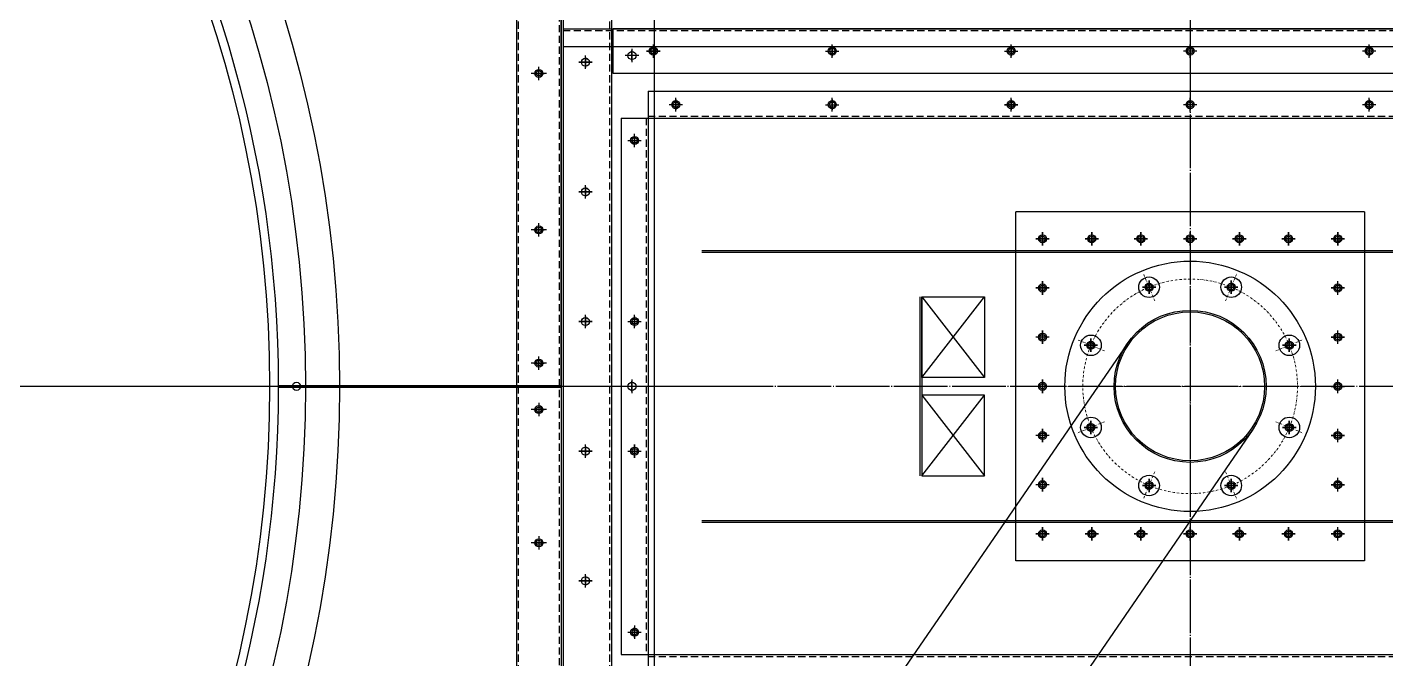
# Model space of a CAD drawing. Header units: millimetres. Extents: x 1037 to 22896, y 879 to 16337.
# Drawn here: x 8251 to 9770, y 11881 to 12587 of the extents above; entities that cross this region are included whole.
import ezdxf

# ---------------------------------------------------------------- set-up
doc = ezdxf.new("R2010")
doc.units = ezdxf.units.MM
for name, pattern in [('CENTER', [65, 60, -2, 1, -2]), ('DGN Style 4', [4.8, 2.4, -1.2, 0, -1.2]), ('HIDDEN', [3, 2, -1])]:
    doc.linetypes.add(name, pattern=pattern)
doc.layers.add('CENTER', color=1, linetype='CENTER')
doc.layers.add('숨은선', color=5, linetype='HIDDEN')
doc.layers.add('L(c)', color=1, linetype='DGN Style 4', lineweight=5)

msp = doc.modelspace()

# ---------------------------------------------------------------- linework, layer by layer
for p, q in [((8798.216980636906, 13733.37601528359), (8798.216980636906, 10637.37601528359)), ((8848.216980636906, 13733.37601528359), (8848.216980636906, 10637.37601528359)), ((8850.251535084186, 13733.37601528347), (8850.251535084186, 10637.37601528359)), ((8904.251535084419, 13733.37601528347), (8904.251535084419, 10637.37601528359)), ((8952.251535084419, 13733.37601528347), (8952.251535084419, 10637.37601528359)), ((8848.216831568483, 12186.37601528359), (8848.216831568483, 12912.37601528347)), ((8850.184680349514, 12585.37601528336), (10252.37837592009, 12585.37601528336)), ((8850.184680349514, 12585.37601528336), (8850.184680349514, 11785.37601528336)), ((8850.184680349514, 12565.37601528336), (10252.37837591962, 12565.37601528336)), ((8945.18468034998, 12515.37601528336), (8945.184680349746, 11855.37601528336)), ((8945.18468034998, 12515.37601528336), (10157.18468034998, 12515.37601528336)), ((8915.18468034998, 12485.37601528336), (8915.184680350212, 11885.37601528336)), ((8915.18468034998, 12485.37601528336), (10187.18468034975, 12485.37601528336)), ((9746.184680350212, 12380.37601528336), (9356.184680350212, 12380.37601528336)), ((9356.184680350212, 11990.37601528336), (9356.184680350212, 12380.37601528336)), ((9746.184680350212, 12380.37601528336), (9746.184680350212, 11990.37601528336)), ((9005.18468034998, 12337.37601528336), (10097.18468034975, 12337.37601528336)), ((9005.18468034998, 12335.37601528336), (10097.18468034975, 12335.37601528336)), ((9249.184680350212, 12285.37601528347), (9249.18468034998, 12085.37601528347)), ((9251.184680350212, 12285.37601528347), (9251.18468034998, 12085.37601528347)), ((9481.100125326397, 12233.47128685105), (8628.768306980695, 10992.06380158274)), ((8532.25796227678, 12186.37601528382), (8848.216831568483, 12186.37601528359)), ((8532.25796227678, 12184.37601528324), (8848.216831568483, 12184.37601528359)), ((8848.216831568483, 12184.37601528347), (8848.216831568483, 11458.37601528359)), ((9621.26923537333, 12137.28074371566), (8764.209296091547, 10888.37076743129)), ((9005.18468034998, 12035.37601528347), (10097.18468034975, 12035.37601528336)), ((9005.18468034998, 12033.37601528347), (10097.18468034975, 12033.37601528336)), ((9746.184680350212, 11990.37601528336), (9356.184680350212, 11990.37601528336)), ((8915.184680350212, 11885.37601528347), (10187.18468034975, 11885.37601528336))]:
    msp.add_line(p, q)
at = {"color": 7}
for p, q in [((8906.18468034998, 12535.37601528347), (8906.18468034998, 12585.37601528347)), ((10196.18468035021, 12585.37601528347), (8906.18468034998, 12585.37601528347)), ((10196.18468035021, 12535.37601528347), (8906.18468034998, 12535.37601528347)), ((9251.184680350212, 12285.37601528336), (9321.184680350212, 12285.37601528336)), ((9251.184680350212, 12195.37601528336), (9251.184680350212, 12285.37601528336)), ((9251.184680350212, 12285.37601528336), (9321.184680350212, 12195.37601528336)), ((9251.184680350212, 12195.37601528336), (9321.184680350212, 12285.37601528336)), ((9321.184680350212, 12285.37601528336), (9321.184680350212, 12195.37601528336)), ((9321.184680350212, 12195.37601528336), (9251.184680350212, 12195.37601528336)), ((9321.184680350212, 12175.37601528336), (9251.184680350212, 12175.37601528336)), ((9251.184680350212, 12175.37601528336), (9251.184680350212, 12085.37601528336)), ((9251.184680350212, 12085.37601528336), (9321.184680350212, 12175.37601528336)), ((9251.184680350212, 12175.37601528336), (9321.184680350212, 12085.37601528336)), ((9321.184680350212, 12085.37601528336), (9321.184680350212, 12175.37601528336)), ((9251.184680350212, 12085.37601528336), (9321.184680350212, 12085.37601528336))]:
    msp.add_line(p, q, dxfattribs=at)
at = {"color": 1}
for p, q in [((9378.684680350212, 12350.37601528336), (9393.684680350212, 12350.37601528336)), ((9393.684680350212, 12350.37601528347), (9378.684680350212, 12350.37601528347)), ((9386.184680350212, 12357.87601528336), (9386.184680350212, 12342.87601528336)), ((9386.184680350212, 12357.87601528347), (9386.184680350212, 12342.87601528347)), ((9433.684680350212, 12350.37601528336), (9448.684680350212, 12350.37601528336)), ((9441.184680350212, 12357.87601528336), (9441.184680350212, 12342.87601528336)), ((9488.684680350212, 12350.37601528336), (9503.684680350212, 12350.37601528336)), ((9496.184680350212, 12357.87601528336), (9496.184680350212, 12342.87601528336)), ((9543.684680350212, 12350.37601528336), (9558.684680350212, 12350.37601528336)), ((9551.184680350212, 12357.87601528336), (9551.184680350212, 12342.87601528336)), ((9598.684680350212, 12350.37601528336), (9613.684680350212, 12350.37601528336)), ((9606.184680350212, 12357.87601528336), (9606.184680350212, 12342.87601528336)), ((9653.684680350212, 12350.37601528336), (9668.684680350212, 12350.37601528336)), ((9661.184680350212, 12357.87601528336), (9661.184680350212, 12342.87601528336)), ((9708.684680350212, 12350.37601528336), (9723.684680350212, 12350.37601528336)), ((9716.184680350212, 12357.87601528336), (9716.184680350212, 12342.87601528336)), ((9386.184680350212, 12302.87601528336), (9386.184680350212, 12287.87601528336)), ((9386.184680350212, 12302.87601528347), (9386.184680350212, 12287.87601528347)), ((9505.262668466283, 12303.74155918469), (9505.262668466283, 12288.74155918469)), ((9597.106692233676, 12303.74155918469), (9597.106692233676, 12288.74155918469)), ((9716.184680350212, 12287.87601528347), (9716.184680350212, 12302.87601528347)), ((9378.684680350212, 12295.37601528336), (9393.684680350212, 12295.37601528336)), ((9393.684680350212, 12295.37601528347), (9378.684680350212, 12295.37601528347)), ((9497.762668466283, 12296.24155918469), (9512.762668466283, 12296.24155918469)), ((9589.606692233676, 12296.24155918469), (9604.606692233676, 12296.24155918469)), ((9708.684680350212, 12295.37601528347), (9723.684680350212, 12295.37601528347)), ((9386.184680350212, 12247.87601528347), (9386.184680350212, 12232.87601528347)), ((9716.184680350212, 12232.87601528347), (9716.184680350212, 12247.87601528347)), ((9393.684680350212, 12240.37601528347), (9378.684680350212, 12240.37601528347)), ((9432.819136448757, 12231.29802716717), (9447.819136448757, 12231.29802716717)), ((9440.319136448757, 12238.79802716717), (9440.319136448757, 12223.79802716717)), ((9654.550224251434, 12231.29802716717), (9669.550224251434, 12231.29802716717)), ((9662.050224251434, 12238.79802716717), (9662.050224251434, 12223.79802716717)), ((9708.684680350212, 12240.37601528347), (9723.684680350212, 12240.37601528347)), ((8852.716980636906, 12185.37601528336), (8843.716980636906, 12185.37601528336)), ((9393.684680350212, 12185.37601528347), (9378.684680350212, 12185.37601528347)), ((9386.184680350212, 12192.87601528347), (9386.184680350212, 12177.87601528347)), ((9708.684680350212, 12185.37601528347), (9723.684680350212, 12185.37601528347)), ((9716.184680350212, 12177.87601528347), (9716.184680350212, 12192.87601528347)), ((9386.184680350212, 12137.87601528347), (9386.184680350212, 12122.87601528347)), ((9432.819136448757, 12139.45400339954), (9447.819136448757, 12139.45400339954)), ((9440.319136448757, 12146.95400339954), (9440.319136448757, 12131.95400339954)), ((9654.550224251434, 12139.45400339954), (9669.550224251434, 12139.45400339954)), ((9662.050224251434, 12146.95400339954), (9662.050224251434, 12131.95400339954)), ((9716.184680350212, 12122.87601528347), (9716.184680350212, 12137.87601528347)), ((9393.684680350212, 12130.37601528347), (9378.684680350212, 12130.37601528347)), ((9708.684680350212, 12130.37601528347), (9723.684680350212, 12130.37601528347)), ((9393.684680350212, 12075.37601528347), (9378.684680350212, 12075.37601528347)), ((9386.184680350212, 12082.87601528347), (9386.184680350212, 12067.87601528347)), ((9497.762668466283, 12074.51047138202), (9512.762668466283, 12074.51047138202)), ((9505.262668466283, 12082.01047138202), (9505.262668466283, 12067.01047138202)), ((9589.606692233676, 12074.51047138202), (9604.606692233676, 12074.51047138202)), ((9597.106692233676, 12082.01047138202), (9597.106692233676, 12067.01047138202)), ((9708.684680350212, 12075.37601528347), (9723.684680350212, 12075.37601528347)), ((9716.184680350212, 12067.87601528347), (9716.184680350212, 12082.87601528347)), ((9378.684680350212, 12020.37601528336), (9393.684680350212, 12020.37601528336)), ((9393.684680350212, 12020.37601528347), (9378.684680350212, 12020.37601528347)), ((9386.184680350212, 12027.87601528336), (9386.184680350212, 12012.87601528336)), ((9386.184680350212, 12027.87601528347), (9386.184680350212, 12012.87601528347)), ((9433.684680350212, 12020.37601528336), (9448.684680350212, 12020.37601528336)), ((9441.184680350212, 12027.87601528336), (9441.184680350212, 12012.87601528336)), ((9488.684680350212, 12020.37601528336), (9503.684680350212, 12020.37601528336)), ((9496.184680350212, 12027.87601528336), (9496.184680350212, 12012.87601528336)), ((9543.684680350212, 12020.37601528336), (9558.684680350212, 12020.37601528336)), ((9551.184680350212, 12027.87601528336), (9551.184680350212, 12012.87601528336)), ((9598.684680350212, 12020.37601528336), (9613.684680350212, 12020.37601528336)), ((9606.184680350212, 12027.87601528336), (9606.184680350212, 12012.87601528336)), ((9653.684680350212, 12020.37601528336), (9668.684680350212, 12020.37601528336)), ((9661.184680350212, 12027.87601528336), (9661.184680350212, 12012.87601528336)), ((9708.684680350212, 12020.37601528347), (9723.684680350212, 12020.37601528347)), ((9716.184680350212, 12012.87601528347), (9716.184680350212, 12027.87601528347))]:
    msp.add_line(p, q, dxfattribs=at)
at = {"color": 5}
msp.add_circle((7202.258338216314, 12185.37601528359), 1398.199999999837, dxfattribs=at)
for centre, radius in [((7202.258338216547, 12185.37601528359), 1360.000000000233), ((7202.258338216547, 12185.37601528359), 1320), ((8927.251535084419, 12555.37601528324), 4.5), ((8927.251535084419, 12555.37601528324), 4.5), ((8951.184680350212, 12560.37601528347), 4.5), ((8951.184680350212, 12560.37601528347), 3), ((9151.18468034998, 12560.37601528347), 4.5), ((9151.18468034998, 12560.37601528347), 3), ((9351.184680349746, 12560.37601528347), 4.5), ((9351.18468034998, 12560.37601528347), 3), ((9551.184680350212, 12560.37601528347), 4.5), ((9551.184680350212, 12560.37601528347), 3), ((9751.184680350212, 12560.37601528347), 4.5), ((9751.184680350212, 12560.37601528347), 3), ((8875.184680349746, 12547.87601528336), 4.5), ((8875.251535084419, 12547.87601528336), 4.5), ((8823.216682499828, 12535.37601528347), 4.5), ((8823.216980636906, 12535.37601528359), 3), ((8823.216980636906, 12535.37601528359), 3), ((8823.216980636906, 12535.37601528359), 3), ((8823.216980636906, 12535.37601528359), 3), ((8976.18468034998, 12500.37601528336), 4.5), ((8976.18468034998, 12500.37601528336), 3), ((9151.184680349746, 12500.37601528336), 4.5), ((9151.184680349746, 12500.37601528336), 3), ((9351.184680349746, 12500.37601528336), 4.5), ((9351.184680349746, 12500.37601528336), 3), ((9551.18468034998, 12500.37601528336), 4.5), ((9551.184680350212, 12500.37601528336), 3), ((9751.18468034998, 12500.37601528336), 4.5), ((9751.184680350212, 12500.37601528336), 3), ((8930.184680350212, 12460.37601528336), 4.5), ((8930.18468034998, 12460.37601528336), 3), ((8875.184680349746, 12402.87601528336), 4.5), ((8875.251535084419, 12402.87601528336), 4.5), ((8823.216831568483, 12360.37601528347), 4.5), ((8823.216980636906, 12360.37601528359), 3), ((8823.216980636906, 12360.37601528359), 3), ((8823.216980636906, 12360.37601528359), 3), ((8823.216980636906, 12360.37601528359), 3), ((9386.184680350212, 12350.37601528336), 4.5), ((9386.184680350212, 12350.37601528347), 4.5), ((9386.184680350212, 12350.37601528347), 3), ((9441.184680350212, 12350.37601528336), 4.5), ((9441.184680350212, 12350.37601528336), 3), ((9496.184680350212, 12350.37601528336), 4.5), ((9496.184680350212, 12350.37601528336), 3), ((9551.184680350212, 12350.37601528336), 4.5), ((9551.18468034998, 12350.37601528336), 3), ((9606.184680350212, 12350.37601528336), 4.5), ((9606.184680350212, 12350.37601528336), 3), ((9661.184680350212, 12350.37601528336), 4.5), ((9661.184680350212, 12350.37601528336), 3), ((9716.184680350212, 12350.37601528336), 4.5), ((9716.184680350212, 12350.37601528336), 3), ((9551.184680350212, 12185.37601528336), 140), ((9505.262668466283, 12296.24155918469), 11.5), ((9597.106692233676, 12296.24155918469), 11.5), ((9386.184680350212, 12295.37601528336), 4.5), ((9386.184680350212, 12295.37601528347), 4.5), ((9386.184680350212, 12295.37601528336), 3), ((9505.262668466283, 12296.24155918469), 4.5), ((9505.262668466283, 12296.24155918469), 3), ((9597.106692233676, 12296.24155918469), 4.5), ((9597.106692233676, 12296.24155918481), 3), ((9716.184680350212, 12295.37601528347), 4.500000000000001), ((9716.184680350212, 12295.37601528347), 3), ((8875.184680349746, 12257.87601528336), 4.5), ((8875.251535084419, 12257.87601528336), 4.5), ((8930.184680350212, 12257.87601528336), 4.5), ((8930.184680350212, 12257.87601528336), 3), ((9551.18468034998, 12185.37601528336), 85), ((9551.184680350212, 12185.37601528336), 83.3), ((9386.184680350212, 12240.37601528347), 4.5), ((9386.184680350212, 12240.37601528347), 3), ((9440.319136448757, 12231.29802716717), 11.5), ((9662.050224251434, 12231.29802716717), 11.5), ((9716.184680350212, 12240.37601528347), 4.500000000000001), ((9716.184680350212, 12240.37601528347), 3), ((9440.319136448757, 12231.29802716717), 4.5), ((9440.319136448757, 12231.29802716717), 3), ((9662.050224251434, 12231.29802716717), 4.5), ((9662.050224251434, 12231.29802716717), 3), ((8823.216682499828, 12211.37601528347), 4.5), ((8823.216980636906, 12211.37601528359), 3), ((8823.216980636906, 12211.37601528359), 3), ((8823.216980636906, 12211.37601528359), 3), ((8823.216980636906, 12211.37601528359), 3), ((8552.25833821678, 12185.37601528359), 4.499999999985768), ((8927.251535084419, 12185.37601528324), 4.5), ((8927.251535084419, 12185.37601528324), 4.5), ((9386.184680350212, 12185.37601528347), 4.5), ((9386.184680350212, 12185.37601528336), 3), ((9716.184680350212, 12185.37601528347), 4.500000000000001), ((9716.184680350212, 12185.37601528347), 3), ((8823.216682499828, 12159.37601528359), 4.5), ((8823.216980636906, 12159.37601528359), 3), ((8823.216980636906, 12159.37601528359), 3), ((8823.216980636906, 12159.37601528359), 3), ((8823.216980636906, 12159.37601528359), 3), ((9440.319136448757, 12139.45400339966), 11.5), ((9662.050224251434, 12139.45400339954), 11.5), ((9386.184680350212, 12130.37601528347), 4.5), ((9440.319136448757, 12139.45400339954), 4.5), ((9440.319136448757, 12139.45400339943), 3), ((9662.050224251434, 12139.45400339954), 4.5), ((9662.050224251434, 12139.45400339954), 3), ((9716.184680350212, 12130.37601528347), 4.500000000000001), ((9386.184680350212, 12130.37601528347), 3), ((9716.184680350212, 12130.37601528347), 3), ((8875.184680349746, 12112.87601528336), 4.5), ((8875.251535084419, 12112.87601528336), 4.5), ((8930.184680350212, 12112.87601528336), 4.5), ((8930.18468034998, 12112.87601528336), 3), ((9386.184680350212, 12075.37601528347), 4.5), ((9386.184680350212, 12075.37601528347), 3), ((9505.262668466283, 12074.51047138202), 11.5), ((9505.262668466283, 12074.51047138202), 4.5), ((9505.262668466283, 12074.51047138202), 3), ((9597.106692233676, 12074.51047138202), 11.5), ((9597.106692233676, 12074.51047138202), 4.5), ((9597.106692233676, 12074.51047138202), 3), ((9716.184680350212, 12075.37601528347), 4.500000000000001), ((9716.184680350212, 12075.37601528347), 3), ((8823.216831568483, 12010.37601528359), 4.5), ((8823.216980636906, 12010.37601528359), 3), ((8823.216980636906, 12010.37601528359), 3), ((8823.216980636906, 12010.37601528359), 3), ((8823.216980636906, 12010.37601528359), 3), ((9386.184680350212, 12020.37601528336), 4.5), ((9386.184680350212, 12020.37601528347), 4.5), ((9386.184680350212, 12020.37601528347), 3), ((9441.184680350212, 12020.37601528336), 4.5), ((9441.18468034998, 12020.37601528336), 3), ((9496.184680350212, 12020.37601528336), 4.5), ((9496.18468034998, 12020.37601528336), 3), ((9551.184680350212, 12020.37601528336), 4.5), ((9551.18468034998, 12020.37601528336), 3), ((9606.184680350212, 12020.37601528336), 4.5), ((9606.18468034998, 12020.37601528336), 3), ((9661.184680350212, 12020.37601528336), 4.5), ((9661.18468034998, 12020.37601528336), 3), ((9716.184680350212, 12020.37601528347), 4.500000000000001), ((9716.184680350212, 12020.37601528347), 3), ((8875.184680349746, 11967.87601528336), 4.5), ((8875.251535084419, 11967.87601528336), 4.5), ((8930.184680350212, 11910.37601528336), 4.5), ((8930.18468034998, 11910.37601528336), 3)]:
    msp.add_circle(centre, radius)
for start, end in [(0.04307953460865931, 33.13520177576556), (326.8647982242344, 359.9569204653913)]:
    msp.add_arc((7202.258338216547, 12185.37601528359), 1330, start, end)
at = {"layer": 'CENTER'}
for p, q in [((9551.18468034998, 12619.35352326518), (9551.18468034998, 11762.635696436)), ((8927.251535084419, 12562.87601528324), (8927.251535084419, 12547.87601528324)), ((8927.251535084419, 12562.87601528324), (8927.251535084419, 12547.87601528324)), ((8927.251535084419, 12549.65059949651), (8927.251535084419, 12561.10143106997)), ((8927.251535084419, 12561.10143106997), (8927.251535084419, 12549.65059949651)), ((8927.251535084419, 12549.65059949651), (8927.251535084419, 12561.10143106997)), ((8927.251535084419, 12561.10143106997), (8927.251535084419, 12549.65059949651)), ((8943.684680350212, 12560.37601528347), (8958.684680350212, 12560.37601528347)), ((8958.684680350212, 12560.37601528347), (8943.684680350212, 12560.37601528347)), ((8958.684680350212, 12560.37601528347), (8943.684680350212, 12560.37601528347)), ((8956.91009613694, 12560.37601528347), (8945.459264563484, 12560.37601528347)), ((8956.91009613694, 12560.37601528347), (8945.459264563484, 12560.37601528347)), ((8951.18468034998, 12552.87601528347), (8951.18468034998, 12567.87601528347)), ((8951.184680350212, 12552.87601528347), (8951.184680350212, 12567.87601528347)), ((8951.184680350212, 12552.87601528347), (8951.184680350212, 12567.87601528347)), ((8951.184680350212, 12566.1014310702), (8951.184680350212, 12554.65059949674)), ((8951.184680350212, 12554.65059949674), (8951.184680350212, 12566.1014310702)), ((8951.184680350212, 12566.1014310702), (8951.184680350212, 12554.65059949674)), ((8951.184680350212, 12554.65059949674), (8951.184680350212, 12566.1014310702)), ((9143.684680349746, 12560.37601528347), (9158.684680349746, 12560.37601528347)), ((9143.68468034998, 12560.37601528347), (9158.68468034998, 12560.37601528347)), ((9143.68468034998, 12560.37601528347), (9158.68468034998, 12560.37601528347)), ((9145.459264563251, 12560.37601528347), (9156.910096136708, 12560.37601528347)), ((9145.459264563251, 12560.37601528347), (9156.910096136708, 12560.37601528347)), ((9151.184680349746, 12552.87601528347), (9151.184680349746, 12567.87601528347)), ((9151.18468034998, 12552.87601528347), (9151.18468034998, 12567.87601528347)), ((9151.18468034998, 12552.87601528347), (9151.18468034998, 12567.87601528347)), ((9151.18468034998, 12566.1014310702), (9151.18468034998, 12554.65059949674)), ((9151.18468034998, 12554.65059949674), (9151.18468034998, 12566.1014310702)), ((9151.18468034998, 12566.1014310702), (9151.18468034998, 12554.65059949674)), ((9151.18468034998, 12554.65059949674), (9151.18468034998, 12566.1014310702)), ((9343.684680349746, 12560.37601528347), (9358.684680349746, 12560.37601528347)), ((9343.68468034998, 12560.37601528347), (9358.68468034998, 12560.37601528347)), ((9343.68468034998, 12560.37601528347), (9358.68468034998, 12560.37601528347)), ((9345.459264563251, 12560.37601528347), (9356.910096136708, 12560.37601528347)), ((9345.459264563251, 12560.37601528347), (9356.910096136708, 12560.37601528347)), ((9351.184680349746, 12552.87601528347), (9351.184680349746, 12567.87601528347)), ((9351.18468034998, 12552.87601528347), (9351.18468034998, 12567.87601528347)), ((9351.18468034998, 12552.87601528347), (9351.18468034998, 12567.87601528347)), ((9351.18468034998, 12566.1014310702), (9351.18468034998, 12554.65059949674)), ((9351.18468034998, 12554.65059949674), (9351.18468034998, 12566.1014310702)), ((9351.18468034998, 12566.1014310702), (9351.18468034998, 12554.65059949674)), ((9351.18468034998, 12554.65059949674), (9351.18468034998, 12566.1014310702)), ((9558.684680350212, 12560.37601528347), (9543.684680350212, 12560.37601528347)), ((9558.684680350212, 12560.37601528347), (9543.684680350212, 12560.37601528347)), ((9558.684680350212, 12560.37601528347), (9543.684680350212, 12560.37601528347)), ((9556.91009613694, 12560.37601528347), (9545.459264563484, 12560.37601528347)), ((9556.91009613694, 12560.37601528347), (9545.459264563484, 12560.37601528347)), ((9551.184680350212, 12552.87601528347), (9551.184680350212, 12567.87601528347)), ((9551.184680350212, 12552.87601528347), (9551.184680350212, 12567.87601528347)), ((9551.184680350212, 12566.1014310702), (9551.184680350212, 12554.65059949674)), ((9551.184680350212, 12554.65059949674), (9551.184680350212, 12566.1014310702)), ((9551.184680350212, 12566.1014310702), (9551.184680350212, 12554.65059949674)), ((9551.184680350212, 12554.65059949674), (9551.184680350212, 12566.1014310702)), ((9758.684680350212, 12560.37601528347), (9743.684680350212, 12560.37601528347)), ((9758.684680350212, 12560.37601528347), (9743.684680350212, 12560.37601528347)), ((9758.684680350212, 12560.37601528347), (9743.684680350212, 12560.37601528347)), ((9756.91009613694, 12560.37601528347), (9745.459264563484, 12560.37601528347)), ((9756.91009613694, 12560.37601528347), (9745.459264563484, 12560.37601528347)), ((9751.184680350212, 12552.87601528347), (9751.184680350212, 12567.87601528347)), ((9751.184680350212, 12552.87601528347), (9751.184680350212, 12567.87601528347)), ((9751.184680350212, 12552.87601528347), (9751.184680350212, 12567.87601528347)), ((9751.184680350212, 12566.1014310702), (9751.184680350212, 12554.65059949674)), ((9751.184680350212, 12554.65059949674), (9751.184680350212, 12566.1014310702)), ((9751.184680350212, 12566.1014310702), (9751.184680350212, 12554.65059949674)), ((9751.184680350212, 12554.65059949674), (9751.184680350212, 12566.1014310702)), ((8867.684680349746, 12547.87601528336), (8882.684680349746, 12547.87601528336)), ((8882.751535084419, 12547.87601528336), (8867.751535084419, 12547.87601528336)), ((8880.976950871147, 12547.87601528336), (8869.52611929769, 12547.87601528336)), ((8875.184680349746, 12540.37601528336), (8875.184680349746, 12555.37601528336)), ((8875.251535084419, 12540.37601528336), (8875.251535084419, 12555.37601528336)), ((8875.251535084419, 12553.60143107008), (8875.251535084419, 12542.15059949663)), ((8875.251535084419, 12542.15059949663), (8875.251535084419, 12553.60143107008)), ((8934.751535084419, 12555.37601528324), (8919.751535084419, 12555.37601528324)), ((8934.751535084419, 12555.37601528324), (8919.751535084419, 12555.37601528324)), ((8932.976950871147, 12555.37601528324), (8921.52611929769, 12555.37601528324)), ((8932.976950871147, 12555.37601528324), (8921.52611929769, 12555.37601528324)), ((8831.64298930773, 12535.37601528347), (8814.600114439469, 12535.37601528336)), ((8817.599442764971, 12535.37601528359), (8828.961359343812, 12535.37601528347)), ((8823.216682499828, 12527.87601528347), (8823.216682499828, 12542.87601528347)), ((8823.216980636906, 12530.37601528359), (8823.216980636906, 12540.37601528359)), ((8823.216980636906, 12530.37601528359), (8823.216980636906, 12540.37601528359)), ((8823.216980636906, 12530.37601528359), (8823.216980636906, 12540.37601528359)), ((8823.216980636906, 12530.37601528359), (8823.216980636906, 12540.37601528359)), ((8983.68468034998, 12500.37601528336), (8968.68468034998, 12500.37601528336)), ((8983.68468034998, 12500.37601528336), (8968.68468034998, 12500.37601528336)), ((8983.68468034998, 12500.37601528336), (8968.68468034998, 12500.37601528336)), ((8981.910096136708, 12500.37601528336), (8970.459264563251, 12500.37601528336)), ((8981.910096136708, 12500.37601528336), (8970.459264563251, 12500.37601528336)), ((8976.184680350212, 12492.87601528336), (8976.184680350212, 12507.87601528336)), ((8976.18468034998, 12492.87601528336), (8976.18468034998, 12507.87601528336)), ((8976.18468034998, 12492.87601528336), (8976.18468034998, 12507.87601528336)), ((8976.18468034998, 12506.10143107008), (8976.18468034998, 12494.65059949663)), ((8976.18468034998, 12494.65059949663), (8976.18468034998, 12506.10143107008)), ((8976.18468034998, 12506.10143107008), (8976.18468034998, 12494.65059949663)), ((8976.18468034998, 12494.65059949663), (8976.18468034998, 12506.10143107008)), ((9143.684680349746, 12500.37601528336), (9158.684680349746, 12500.37601528336)), ((9143.684680349746, 12500.37601528336), (9158.684680349746, 12500.37601528336)), ((9143.684680349746, 12500.37601528336), (9158.684680349746, 12500.37601528336)), ((9145.459264563018, 12500.37601528336), (9156.910096136475, 12500.37601528336)), ((9145.459264563018, 12500.37601528336), (9156.910096136475, 12500.37601528336)), ((9151.184680349746, 12492.87601528336), (9151.184680349746, 12507.87601528336)), ((9151.184680349746, 12492.87601528336), (9151.184680349746, 12507.87601528336)), ((9151.184680349746, 12492.87601528336), (9151.184680349746, 12507.87601528336)), ((9151.184680349746, 12506.10143107008), (9151.184680349746, 12494.65059949663)), ((9151.184680349746, 12494.65059949663), (9151.184680349746, 12506.10143107008)), ((9151.184680349746, 12506.10143107008), (9151.184680349746, 12494.65059949663)), ((9151.184680349746, 12494.65059949663), (9151.184680349746, 12506.10143107008)), ((9358.684680349746, 12500.37601528336), (9343.684680349746, 12500.37601528336)), ((9343.684680349746, 12500.37601528336), (9358.684680349746, 12500.37601528336)), ((9343.684680349746, 12500.37601528336), (9358.684680349746, 12500.37601528336)), ((9345.459264563018, 12500.37601528336), (9356.910096136475, 12500.37601528336)), ((9345.459264563018, 12500.37601528336), (9356.910096136475, 12500.37601528336)), ((9351.184680349746, 12492.87601528336), (9351.184680349746, 12507.87601528336)), ((9351.184680349746, 12492.87601528336), (9351.184680349746, 12507.87601528336)), ((9351.184680349746, 12492.87601528336), (9351.184680349746, 12507.87601528336)), ((9351.184680349746, 12506.10143107008), (9351.184680349746, 12494.65059949663)), ((9351.184680349746, 12494.65059949663), (9351.184680349746, 12506.10143107008)), ((9351.184680349746, 12506.10143107008), (9351.184680349746, 12494.65059949663)), ((9351.184680349746, 12494.65059949663), (9351.184680349746, 12506.10143107008)), ((9558.684680350212, 12500.37601528336), (9543.684680350212, 12500.37601528336)), ((9558.684680350212, 12500.37601528336), (9543.684680350212, 12500.37601528336)), ((9558.684680350212, 12500.37601528336), (9543.684680350212, 12500.37601528336)), ((9556.91009613694, 12500.37601528336), (9545.459264563484, 12500.37601528336)), ((9556.91009613694, 12500.37601528336), (9545.459264563484, 12500.37601528336)), ((9551.184680350212, 12492.87601528336), (9551.184680350212, 12507.87601528336)), ((9551.184680350212, 12492.87601528336), (9551.184680350212, 12507.87601528336)), ((9551.184680350212, 12506.10143107008), (9551.184680350212, 12494.65059949663)), ((9551.184680350212, 12494.65059949663), (9551.184680350212, 12506.10143107008)), ((9551.184680350212, 12506.10143107008), (9551.184680350212, 12494.65059949663)), ((9551.184680350212, 12494.65059949663), (9551.184680350212, 12506.10143107008)), ((9758.684680350212, 12500.37601528336), (9743.684680350212, 12500.37601528336)), ((9758.684680350212, 12500.37601528336), (9743.684680350212, 12500.37601528336)), ((9758.684680350212, 12500.37601528336), (9743.684680350212, 12500.37601528336)), ((9756.91009613694, 12500.37601528336), (9745.459264563484, 12500.37601528336)), ((9756.91009613694, 12500.37601528336), (9745.459264563484, 12500.37601528336)), ((9751.184680350212, 12492.87601528336), (9751.184680350212, 12507.87601528336)), ((9751.184680350212, 12492.87601528336), (9751.184680350212, 12507.87601528336)), ((9751.184680350212, 12492.87601528336), (9751.184680350212, 12507.87601528336)), ((9751.184680350212, 12506.10143107008), (9751.184680350212, 12494.65059949663)), ((9751.184680350212, 12494.65059949663), (9751.184680350212, 12506.10143107008)), ((9751.184680350212, 12506.10143107008), (9751.184680350212, 12494.65059949663)), ((9751.184680350212, 12494.65059949663), (9751.184680350212, 12506.10143107008)), ((8922.684680350212, 12460.37601528336), (8937.684680350212, 12460.37601528336)), ((8922.68468034998, 12460.37601528336), (8937.68468034998, 12460.37601528336)), ((8922.68468034998, 12460.37601528336), (8937.68468034998, 12460.37601528336)), ((8926.36773649216, 12460.37601528336), (8934.001624208031, 12460.37601528336)), ((8930.184680350212, 12452.87601528336), (8930.184680350212, 12467.87601528336)), ((8930.18468034998, 12455.37601528336), (8930.18468034998, 12465.37601528336)), ((8930.18468034998, 12464.19295914118), (8930.18468034998, 12456.55907142554)), ((8930.18468034998, 12456.55907142554), (8930.18468034998, 12464.19295914118)), ((8875.184680349746, 12395.37601528336), (8875.184680349746, 12410.37601528336)), ((8875.251535084419, 12395.37601528336), (8875.251535084419, 12410.37601528336)), ((8875.251535084419, 12408.60143107008), (8875.251535084419, 12397.15059949663)), ((8875.251535084419, 12397.15059949663), (8875.251535084419, 12408.60143107008)), ((8867.684680349746, 12402.87601528336), (8882.684680349746, 12402.87601528336)), ((8882.751535084419, 12402.87601528336), (8867.751535084419, 12402.87601528336)), ((8880.976950871147, 12402.87601528336), (8869.52611929769, 12402.87601528336)), ((8823.216831568483, 12352.87601528347), (8823.216831568483, 12367.87601528347)), ((8823.216980636906, 12355.37601528359), (8823.216980636906, 12365.37601528359)), ((8823.216980636906, 12355.37601528359), (8823.216980636906, 12365.37601528359)), ((8823.216980636906, 12355.37601528359), (8823.216980636906, 12365.37601528359)), ((8823.216980636906, 12355.37601528359), (8823.216980636906, 12365.37601528359)), ((8831.643138376385, 12360.37601528347), (8814.600263508124, 12360.37601528336)), ((8817.599442764971, 12360.37601528359), (8828.961359343812, 12360.37601528347)), ((9393.684680350212, 12350.37601528347), (9378.684680350212, 12350.37601528347)), ((9386.184680350212, 12342.87601528347), (9386.184680350212, 12357.87601528347)), ((9448.684680350212, 12350.37601528336), (9433.684680350212, 12350.37601528336)), ((9441.184680350212, 12342.87601528336), (9441.184680350212, 12357.87601528336)), ((9503.684680350212, 12350.37601528336), (9488.684680350212, 12350.37601528336)), ((9496.184680350212, 12342.87601528336), (9496.184680350212, 12357.87601528336)), ((9558.684680350212, 12350.37601528336), (9543.684680350212, 12350.37601528336)), ((9551.18468034998, 12342.87601528336), (9551.18468034998, 12357.87601528336)), ((9613.684680350212, 12350.37601528336), (9598.684680350212, 12350.37601528336)), ((9606.184680350212, 12342.87601528336), (9606.184680350212, 12357.87601528336)), ((9668.684680350212, 12350.37601528336), (9653.684680350212, 12350.37601528336)), ((9661.184680350212, 12342.87601528336), (9661.184680350212, 12357.87601528336)), ((9723.684680350212, 12350.37601528336), (9708.684680350212, 12350.37601528336)), ((9716.184680350212, 12342.87601528336), (9716.184680350212, 12357.87601528336)), ((9386.184680350212, 12287.87601528336), (9386.184680350212, 12302.87601528336)), ((9505.262668466283, 12288.74155918469), (9505.262668466283, 12303.74155918469)), ((9597.106692233676, 12288.74155918481), (9597.106692233676, 12303.74155918481)), ((9716.184680350212, 12287.87601528347), (9716.184680350212, 12302.87601528347)), ((9393.684680350212, 12295.37601528336), (9378.684680350212, 12295.37601528336)), ((9512.762668466283, 12296.24155918469), (9497.762668466283, 12296.24155918469)), ((9604.606692233909, 12296.24155918481), (9589.606692233909, 12296.24155918481)), ((9723.684680350212, 12295.37601528347), (9708.684680350212, 12295.37601528347)), ((8867.684680349746, 12257.87601528336), (8882.684680349746, 12257.87601528336)), ((8882.751535084419, 12257.87601528336), (8867.751535084419, 12257.87601528336)), ((8880.976950871147, 12257.87601528336), (8869.52611929769, 12257.87601528336)), ((8875.184680349746, 12250.37601528336), (8875.184680349746, 12265.37601528336)), ((8875.251535084419, 12250.37601528336), (8875.251535084419, 12265.37601528336)), ((8875.251535084419, 12263.60143107008), (8875.251535084419, 12252.15059949663)), ((8875.251535084419, 12252.15059949663), (8875.251535084419, 12263.60143107008)), ((8922.684680350212, 12257.87601528336), (8937.684680350212, 12257.87601528336)), ((8922.684680350212, 12257.87601528336), (8937.684680350212, 12257.87601528336)), ((8922.684680350212, 12257.87601528336), (8937.684680350212, 12257.87601528336)), ((8924.459264563484, 12257.87601528336), (8935.91009613694, 12257.87601528336)), ((8930.184680350212, 12250.37601528336), (8930.184680350212, 12265.37601528336)), ((8930.184680350212, 12250.37601528336), (8930.184680350212, 12265.37601528336)), ((8930.184680350212, 12263.60143107008), (8930.184680350212, 12252.15059949663)), ((8930.184680350212, 12252.15059949663), (8930.184680350212, 12263.60143107008)), ((9386.184680350212, 12232.87601528347), (9386.184680350212, 12247.87601528347)), ((9716.184680350212, 12232.87601528347), (9716.184680350212, 12247.87601528347)), ((9393.684680350212, 12240.37601528347), (9378.684680350212, 12240.37601528347)), ((9447.819136448757, 12231.29802716717), (9432.819136448757, 12231.29802716717)), ((9440.319136448757, 12223.79802716717), (9440.319136448757, 12238.79802716717)), ((9669.550224251667, 12231.29802716717), (9654.550224251667, 12231.29802716717)), ((9662.050224251434, 12223.79802716717), (9662.050224251434, 12238.79802716717)), ((9723.684680350212, 12240.37601528347), (9708.684680350212, 12240.37601528347)), ((8831.64298930773, 12211.37601528347), (8814.600114439469, 12211.37601528336)), ((8817.599442764971, 12211.37601528359), (8828.961359343812, 12211.37601528347)), ((8823.216682499828, 12203.87601528347), (8823.216682499828, 12218.87601528347)), ((8823.216980636906, 12206.37601528359), (8823.216980636906, 12216.37601528359)), ((8823.216980636906, 12206.37601528359), (8823.216980636906, 12216.37601528359)), ((8823.216980636906, 12206.37601528359), (8823.216980636906, 12216.37601528359)), ((8823.216980636906, 12206.37601528359), (8823.216980636906, 12216.37601528359)), ((9048.21683156825, 12185.37601528359), (5356.201869999146, 12185.37601528359)), ((9048.21683156825, 12185.37601528359), (5356.201869999146, 12185.37601528359)), ((8961.090340317547, 12185.37601528359), (5443.426336115546, 12185.37601528359)), ((10320.04441214408, 12185.37601528336), (8798.13320050863, 12185.37601528336)), ((8934.751535084419, 12185.37601528324), (8919.751535084419, 12185.37601528324)), ((8934.751535084419, 12185.37601528324), (8919.751535084419, 12185.37601528324)), ((8932.976950871147, 12185.37601528324), (8921.52611929769, 12185.37601528324)), ((8932.976950871147, 12185.37601528324), (8921.52611929769, 12185.37601528324)), ((8927.251535084419, 12192.87601528324), (8927.251535084419, 12177.87601528324)), ((8927.251535084419, 12192.87601528324), (8927.251535084419, 12177.87601528324)), ((8927.251535084419, 12179.65059949651), (8927.251535084419, 12191.10143106997)), ((8927.251535084419, 12191.10143106997), (8927.251535084419, 12179.65059949651)), ((8927.251535084419, 12179.65059949651), (8927.251535084419, 12191.10143106997)), ((8927.251535084419, 12191.10143106997), (8927.251535084419, 12179.65059949651)), ((9393.684680350212, 12185.37601528336), (9378.684680350212, 12185.37601528336)), ((9386.184680350212, 12177.87601528336), (9386.184680350212, 12192.87601528336)), ((9723.684680350212, 12185.37601528347), (9708.684680350212, 12185.37601528347)), ((9716.184680350212, 12177.87601528347), (9716.184680350212, 12192.87601528347)), ((8823.216682499828, 12166.87601528359), (8823.216682499828, 12151.87601528359)), ((8831.64298930773, 12159.37601528359), (8814.600114439469, 12159.37601528382)), ((8817.599442764971, 12159.37601528359), (8828.961359343812, 12159.37601528371)), ((8823.216980636906, 12164.37601528359), (8823.216980636906, 12154.37601528359)), ((8823.216980636906, 12164.37601528359), (8823.216980636906, 12154.37601528359)), ((8823.216980636906, 12164.37601528359), (8823.216980636906, 12154.37601528359)), ((8823.216980636906, 12164.37601528359), (8823.216980636906, 12154.37601528359)), ((9386.184680350212, 12122.87601528347), (9386.184680350212, 12137.87601528347)), ((9447.819136448757, 12139.45400339943), (9432.819136448757, 12139.45400339943)), ((9440.319136448757, 12131.95400339943), (9440.319136448757, 12146.95400339943)), ((9669.550224251667, 12139.45400339954), (9654.550224251667, 12139.45400339954)), ((9662.050224251434, 12131.95400339954), (9662.050224251434, 12146.95400339954)), ((9716.184680350212, 12122.87601528347), (9716.184680350212, 12137.87601528347)), ((8875.184680349746, 12105.37601528336), (8875.184680349746, 12120.37601528336)), ((8875.251535084419, 12105.37601528336), (8875.251535084419, 12120.37601528336)), ((8930.184680350212, 12120.37601528336), (8930.184680350212, 12105.37601528336)), ((8930.18468034998, 12105.37601528336), (8930.18468034998, 12120.37601528336)), ((9393.684680350212, 12130.37601528347), (9378.684680350212, 12130.37601528347)), ((9723.684680350212, 12130.37601528347), (9708.684680350212, 12130.37601528347)), ((8867.684680349746, 12112.87601528336), (8882.684680349746, 12112.87601528336)), ((8882.751535084419, 12112.87601528336), (8867.751535084419, 12112.87601528336)), ((8880.976950871147, 12112.87601528336), (8869.52611929769, 12112.87601528336)), ((8875.251535084419, 12118.60143107008), (8875.251535084419, 12107.15059949663)), ((8875.251535084419, 12107.15059949663), (8875.251535084419, 12118.60143107008)), ((8922.684680350212, 12112.87601528336), (8937.684680350212, 12112.87601528336)), ((8922.68468034998, 12112.87601528336), (8937.68468034998, 12112.87601528336)), ((8922.68468034998, 12112.87601528336), (8937.68468034998, 12112.87601528336)), ((8924.459264563251, 12112.87601528336), (8935.91009613694, 12112.87601528336)), ((8930.18468034998, 12118.60143107008), (8930.18468034998, 12107.15059949663)), ((8930.184680350212, 12107.15059949663), (8930.184680350212, 12118.60143107008)), ((9393.684680350212, 12075.37601528347), (9378.684680350212, 12075.37601528347)), ((9386.184680350212, 12067.87601528347), (9386.184680350212, 12082.87601528347)), ((9512.762668466283, 12074.51047138202), (9497.762668466283, 12074.51047138202)), ((9505.262668466283, 12067.01047138202), (9505.262668466283, 12082.01047138202)), ((9604.606692233909, 12074.51047138202), (9589.606692233909, 12074.51047138202)), ((9597.106692233676, 12067.01047138202), (9597.106692233676, 12082.01047138202)), ((9723.684680350212, 12075.37601528347), (9708.684680350212, 12075.37601528347)), ((9716.184680350212, 12067.87601528347), (9716.184680350212, 12082.87601528347)), ((8823.216831568483, 12017.87601528359), (8823.216831568483, 12002.87601528359)), ((8823.216980636906, 12015.37601528359), (8823.216980636906, 12005.37601528359)), ((8823.216980636906, 12015.37601528359), (8823.216980636906, 12005.37601528359)), ((8823.216980636906, 12015.37601528359), (8823.216980636906, 12005.37601528359)), ((8823.216980636906, 12015.37601528359), (8823.216980636906, 12005.37601528359)), ((9393.684680350212, 12020.37601528347), (9378.684680350212, 12020.37601528347)), ((9386.184680350212, 12012.87601528347), (9386.184680350212, 12027.87601528347)), ((9448.684680350212, 12020.37601528336), (9433.684680350212, 12020.37601528336)), ((9441.18468034998, 12012.87601528336), (9441.18468034998, 12027.87601528336)), ((9503.684680350212, 12020.37601528336), (9488.684680350212, 12020.37601528336)), ((9496.18468034998, 12012.87601528336), (9496.18468034998, 12027.87601528336)), ((9558.684680350212, 12020.37601528336), (9543.684680350212, 12020.37601528336)), ((9551.18468034998, 12012.87601528336), (9551.18468034998, 12027.87601528336)), ((9613.684680350212, 12020.37601528336), (9598.684680350212, 12020.37601528336)), ((9606.18468034998, 12012.87601528336), (9606.18468034998, 12027.87601528336)), ((9668.684680350212, 12020.37601528336), (9653.684680350212, 12020.37601528336)), ((9661.18468034998, 12012.87601528336), (9661.18468034998, 12027.87601528336)), ((9723.684680350212, 12020.37601528347), (9708.684680350212, 12020.37601528347)), ((9716.184680350212, 12012.87601528347), (9716.184680350212, 12027.87601528347)), ((8831.643138376385, 12010.37601528359), (8814.600263508124, 12010.37601528382)), ((8817.599442764971, 12010.37601528359), (8828.961359343812, 12010.37601528371)), ((8867.684680349746, 11967.87601528336), (8882.684680349746, 11967.87601528336)), ((8882.751535084419, 11967.87601528336), (8867.751535084419, 11967.87601528336)), ((8880.976950871147, 11967.87601528336), (8869.52611929769, 11967.87601528336)), ((8875.184680349746, 11960.37601528336), (8875.184680349746, 11975.37601528336)), ((8875.251535084419, 11960.37601528336), (8875.251535084419, 11975.37601528336)), ((8875.251535084419, 11973.60143107008), (8875.251535084419, 11962.15059949663)), ((8875.251535084419, 11962.15059949663), (8875.251535084419, 11973.60143107008)), ((8922.684680350212, 11910.37601528336), (8937.684680350212, 11910.37601528336)), ((8922.68468034998, 11910.37601528336), (8937.68468034998, 11910.37601528336)), ((8924.459264563251, 11910.37601528336), (8935.91009613694, 11910.37601528336)), ((8930.184680350212, 11917.87601528336), (8930.184680350212, 11902.87601528336)), ((8930.18468034998, 11917.87601528336), (8930.18468034998, 11902.87601528336)), ((8930.18468034998, 11904.65059949663), (8930.18468034998, 11916.10143107008)), ((8930.184680350212, 11916.10143107008), (8930.184680350212, 11904.65059949663))]:
    msp.add_line(p, q, dxfattribs=at)
at = {"layer": 'L(c)'}
for p, q in [((9551.18468034998, 12020.37601528336), (9551.18468034998, 12350.37601528336)), ((9551.18468034998, 12040.37601528336), (9551.18468034998, 12330.37601528336)), ((9511.576945100067, 12280.99754689827), (9498.948391832033, 12311.48557147112)), ((9590.792415599892, 12280.99754689827), (9603.420968867926, 12311.48557147123)), ((9455.563148735178, 12224.98375053315), (9425.075124162337, 12237.61230380119)), ((9646.80621196478, 12224.98375053315), (9677.294236537622, 12237.6123038013)), ((9716.184680350212, 12185.37601528336), (9386.184680350212, 12185.37601528336)), ((9696.18468034998, 12185.37601528336), (9406.18468034998, 12185.37601528336)), ((9455.563148735178, 12145.76828003356), (9425.075124162337, 12133.13972676541)), ((9646.80621196478, 12145.76828003356), (9677.294236537855, 12133.13972676564)), ((9511.576945100067, 12089.75448366856), (9498.948391832266, 12059.2664590956)), ((9590.792415599892, 12089.75448366856), (9603.420968867926, 12059.2664590956))]:
    msp.add_line(p, q, dxfattribs=at)
msp.add_circle((9551.184680350212, 12185.37601528336), 120, dxfattribs=at)
at = {"layer": '숨은선', "ltscale": 4}
for p, q in [((8800.216980636906, 13733.37601528359), (8800.216980636906, 10637.37601528359)), ((8846.216980636906, 10637.37601528359), (8846.216980636906, 13733.37601528359)), ((8902.251535084419, 13733.37601528347), (8902.251535084419, 10637.37601528359)), ((8850.184680349514, 12583.37601528336), (10252.37837592009, 12583.37601528336)), ((8943.184680350212, 12485.37601528336), (8943.184680349746, 11885.37601528336)), ((8945.184680349746, 12487.37601528336), (10157.18468034975, 12487.37601528336)), ((8945.184680349746, 11883.37601528347), (10157.18468034975, 11883.37601528336))]:
    msp.add_line(p, q, dxfattribs=at)

doc.saveas('drawing.dxf')
